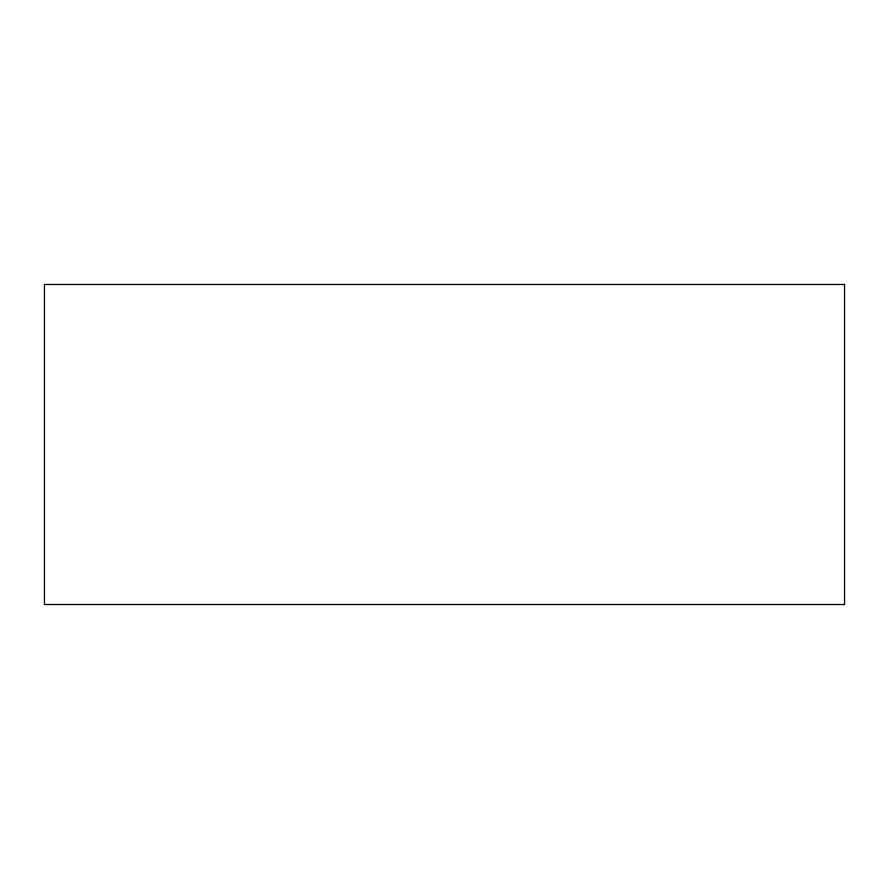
<?xml version="1.0" encoding="UTF-8"?>
<svg xmlns="http://www.w3.org/2000/svg" width="889" height="889" viewBox="0 0 889 889"><rect width="100%" height="100%" fill="white"/><g stroke="black" fill="none" stroke-linecap="round" stroke-linejoin="round"><path stroke-width="1.33" d="M844.55 284.48L44.45 284.48L44.45 604.52L844.55 604.52L844.55 284.48"/></g></svg>
